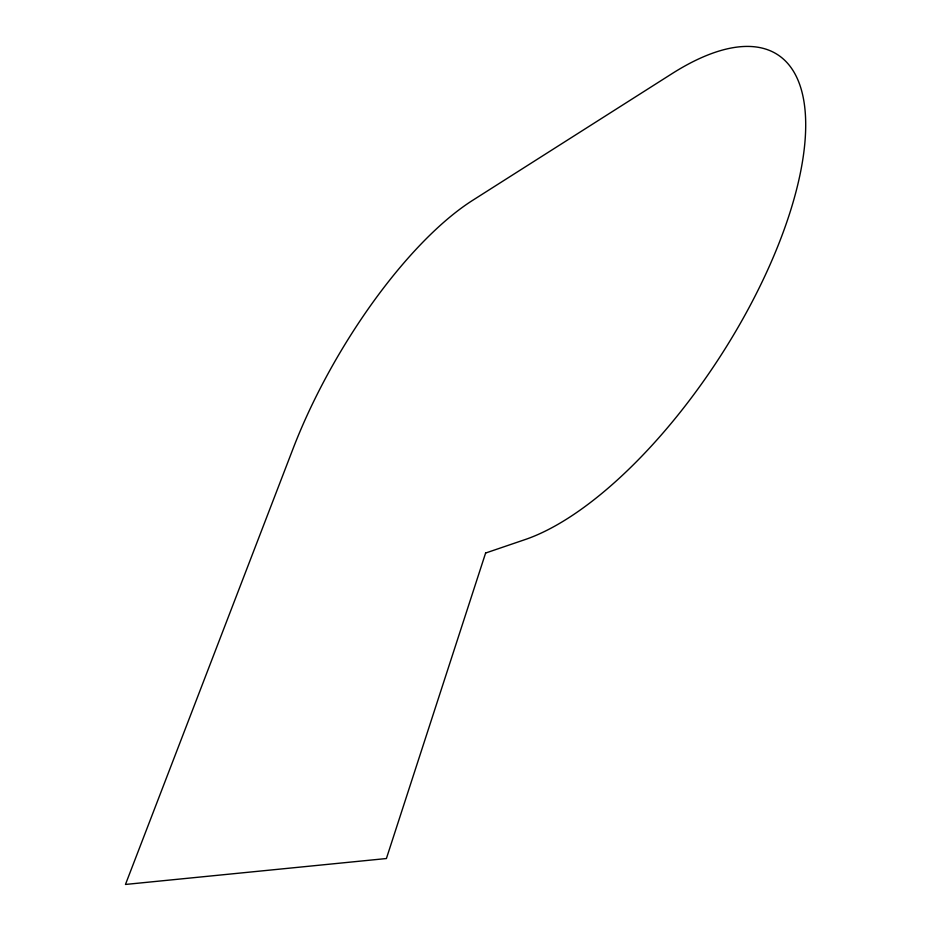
<?xml version="1.0" encoding="UTF-8"?>
<svg xmlns="http://www.w3.org/2000/svg" width="931" height="931" viewBox="0 0 931 931"><rect width="100%" height="100%" fill="white"/><g stroke="black" fill="none" stroke-linecap="round" stroke-linejoin="round"><path stroke-width="1.4" d="M485.61 553.037L386.4 858.533L125.464 884.45L293.137 448.474A242.84 84.93 -59.5 0 1 472.529 200.421L672.066 73.63A288.354 117.062 -56.8 0 1 790.291 211.477A288.354 117.062 -56.8 0 1 524.909 539.643L485.61 553.037"/></g></svg>
